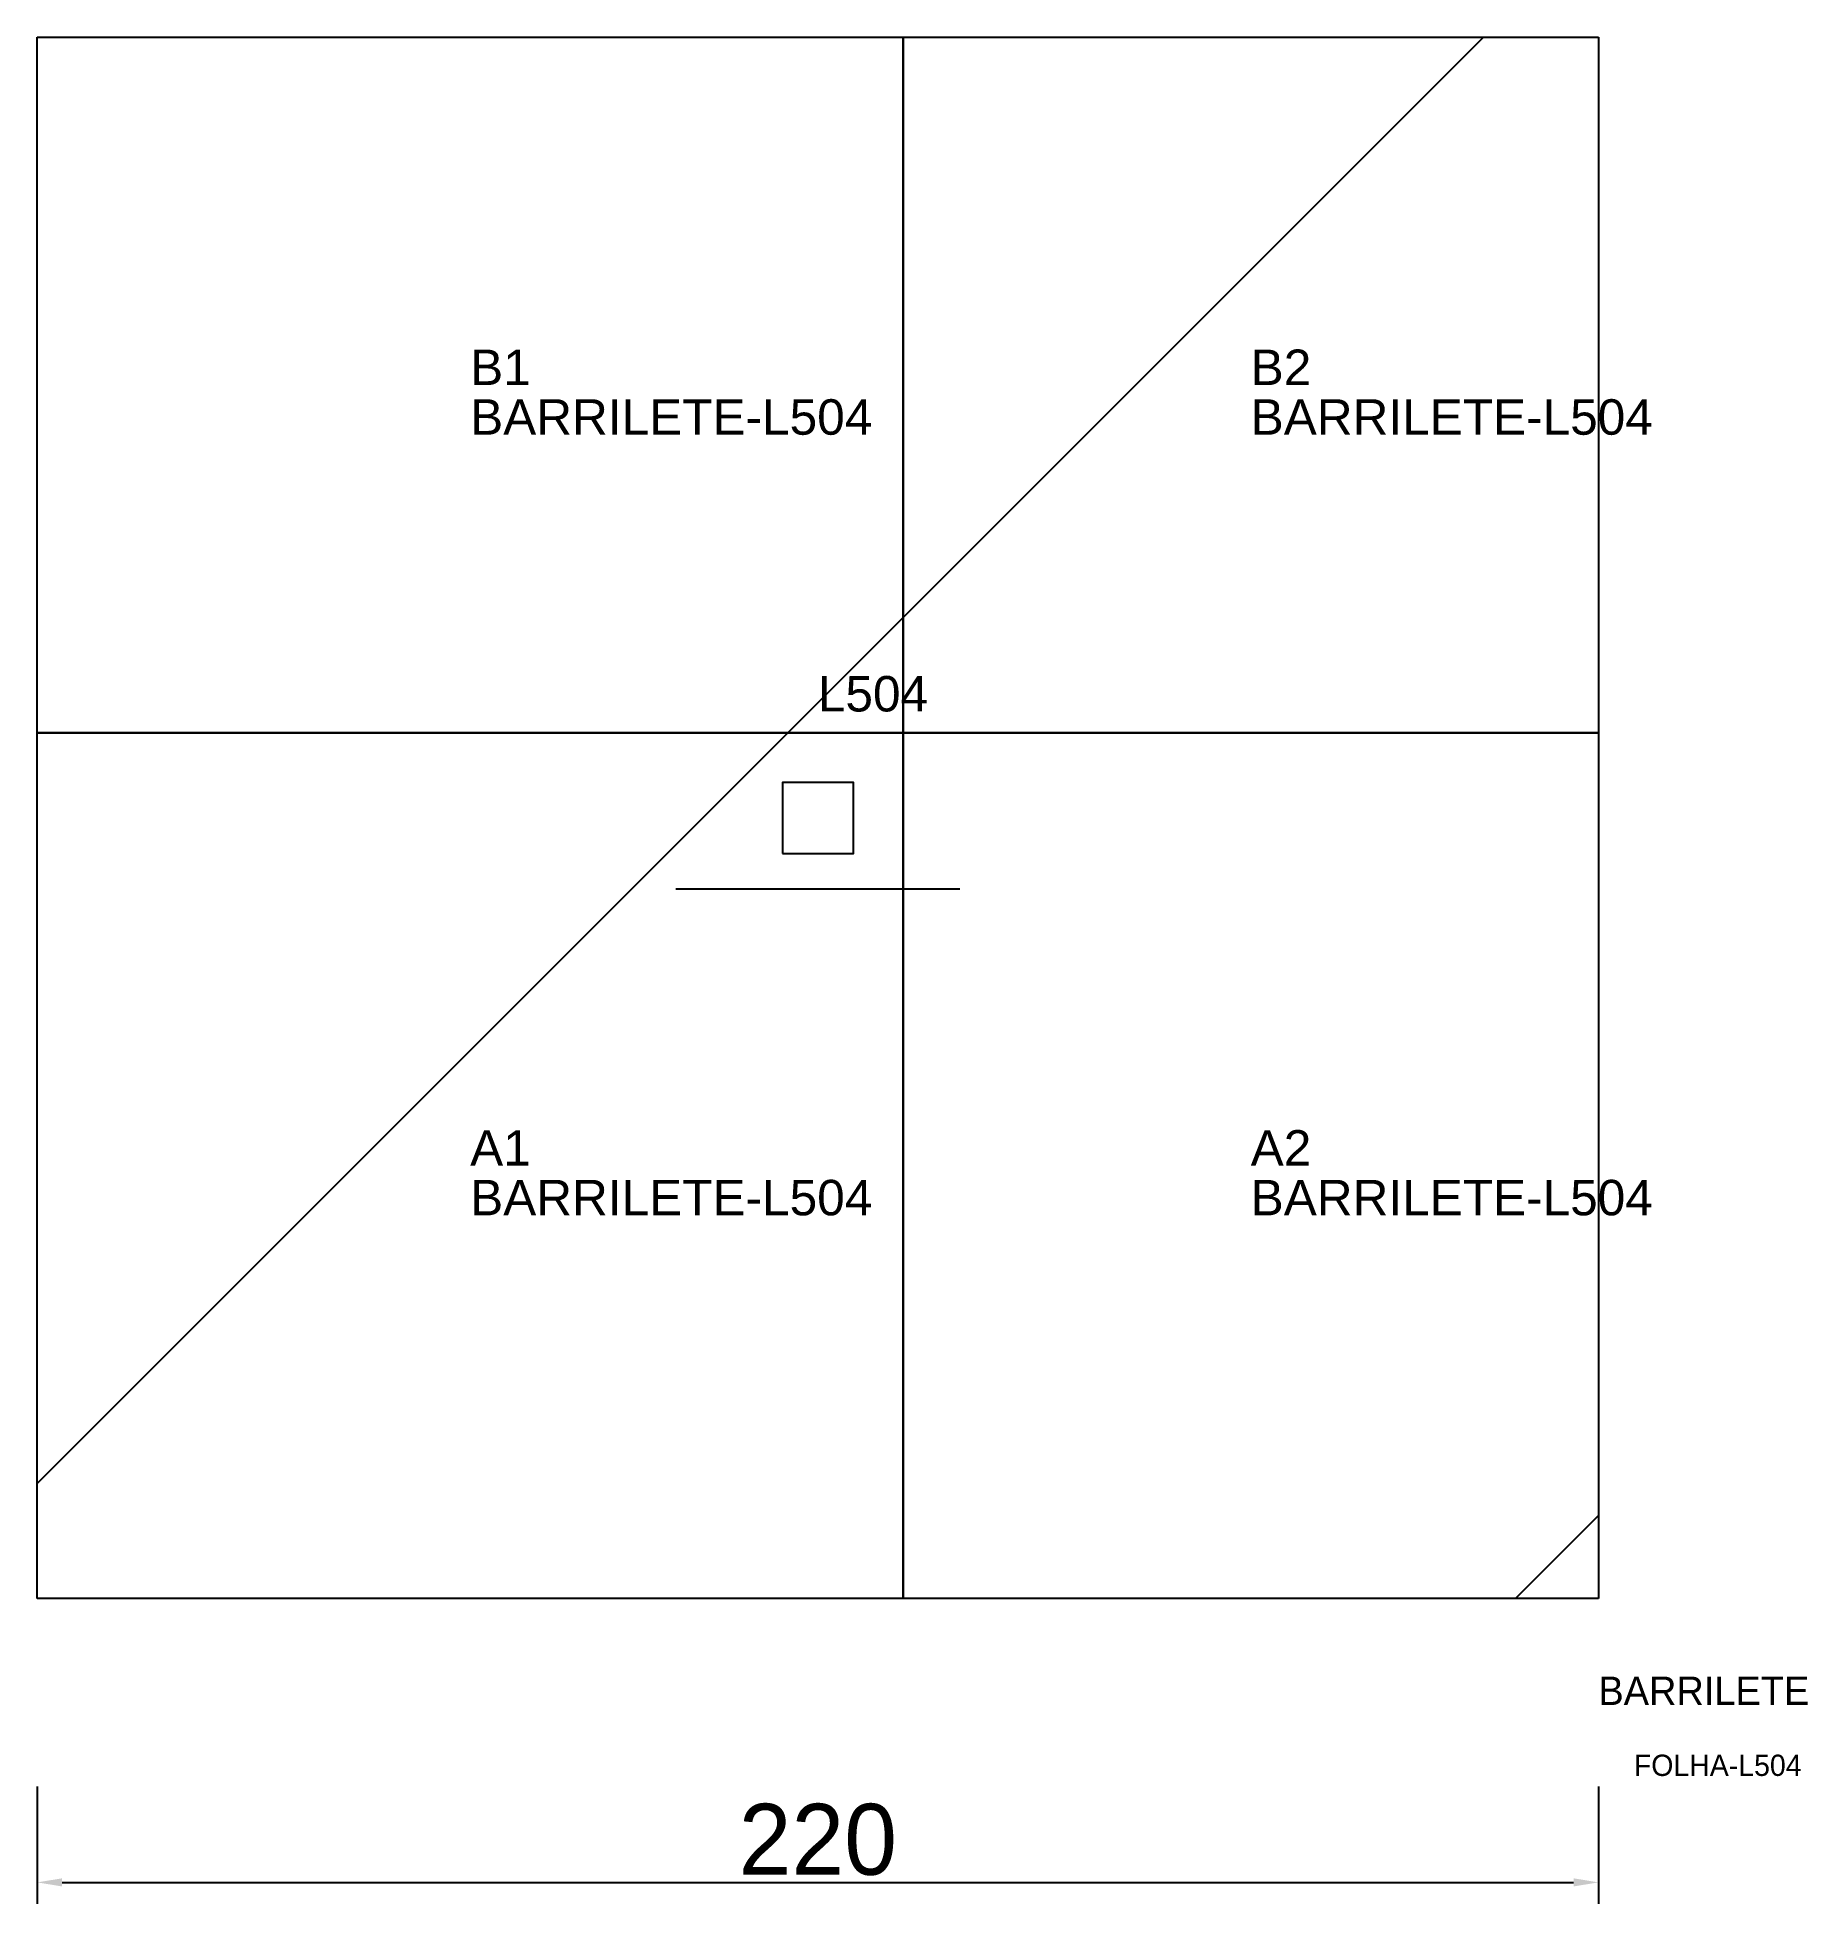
# Model space of a CAD drawing. Header units: metres. Extents: x 222 to 472, y -62 to 202.
import ezdxf

# ---------------------------------------------------------------- set-up
doc = ezdxf.new("R2010")
doc.units = ezdxf.units.M
for name, color, linetype in [('3', 3, 'CONTINUOUS'), ('AUX00', 7, 'CONTINUOUS'), ('COTA', 241, 'CONTINUOUS'), ('FOLHA', 255, 'CONTINUOUS'), ('Hachura', 251, 'CONTINUOUS'), ('NOMENCLATURA', 7, 'CONTINUOUS'), ('Nível', 160, 'CONTINUOUS'), ('Painéis', 200, 'CONTINUOUS'), ('Pilares', 5, 'CONTINUOUS'), ('SARR_2.2x7', 40, 'CONTINUOUS')]:
    doc.layers.add(name, color=color, linetype=linetype)
doc.styles.add('ARIAL', font='Arial.ttf')
doc.styles.add('STR_STANDARD', font='arial.ttf')
doc.dimstyles.new('EZ DXF', dxfattribs={"dimtxt": 10, "dimasz": 3.5, "dimexe": 3, "dimexo": 1.5, "dimgap": 1, "dimtad": 1, "dimdec": 1, "dimdsep": 46, "dimcen": 2.5, "dimazin": 3, "dimtfac": 1, "dimtmove": 0, "dimatfit": 3})

msp = doc.modelspace()

# ---------------------------------------------------------------- hatches: boundary and pattern name
at = {"layer": 'Hachura'}
h = msp.add_hatch(dxfattribs=at)
h.set_pattern_fill('ANSI31', scale=50)
h.paths.add_polyline_path([(442.2, -18.5), (222.2, -18.5), (222.2, 201.5), (442.2, 201.5)])
h = msp.add_hatch(dxfattribs=at)
h.set_pattern_fill('ANSI31', scale=50)
h.paths.add_polyline_path([(442.2, -18.5), (222.2, -18.5), (222.2, 201.5), (442.2, 201.5)])

# ---------------------------------------------------------------- linework, layer by layer
at = {"layer": '3'}
for points in [[(344.2, -18.5), (344.2, 201.5)], [(344.2, -18.5), (344.2, 201.5)], [(222.2, 103.5), (442.2, 103.5)], [(222.2, 103.5), (442.2, 103.5)]]:
    msp.add_lwpolyline(points, close=True, dxfattribs=at)
at = {"layer": 'Painéis', "color": 200}
for p, q in [((222.2, -18.5), (222.2, 201.5)), ((222.2, 201.5), (442.2, 201.5)), ((222.2, -18.5), (222.2, 201.5)), ((222.2, 201.5), (442.2, 201.5)), ((442.2, 201.5), (442.2, -18.5)), ((442.2, 201.5), (442.2, -18.5)), ((442.2, -18.5), (222.2, -18.5)), ((442.2, -18.5), (222.2, -18.5))]:
    msp.add_line(p, q, dxfattribs=at)
at = {"layer": 'Pilares'}
msp.add_lwpolyline([(327.2, 86.5), (337.2, 86.5), (337.2, 96.5), (327.2, 96.5)], close=True, dxfattribs=at)
msp.add_lwpolyline([(327.2, 86.5), (337.2, 86.5), (337.2, 96.5), (327.2, 96.5)], close=True, dxfattribs=at)
at = {"layer": 'SARR_2.2x7'}
msp.add_line((312.2, 81.5), (352.2, 81.5), dxfattribs=at)
msp.add_line((312.2, 81.5), (352.2, 81.5), dxfattribs=at)

# ---------------------------------------------------------------- texts
at = {"layer": '3', "style": 'STR_STANDARD'}
for s, p in [('B1', (283.2, 152.5)), ('B1', (283.2, 152.5)), ('B2', (393.2, 152.5)), ('B2', (393.2, 152.5)), ('A1', (283.2, 42.5)), ('A1', (283.2, 42.5)), ('A2', (393.2, 42.5)), ('A2', (393.2, 42.5))]:
    msp.add_text(s, height=5, dxfattribs=at).set_placement(p)
at = {"layer": 'AUX00', "style": 'STR_STANDARD'}
for p in [(283.2, 145.5), (283.2, 145.5), (393.2, 145.5), (393.2, 145.5), (283.2, 35.5), (283.2, 35.5), (393.2, 35.5), (393.2, 35.5)]:
    msp.add_text('BARRILETE-L504', height=5, dxfattribs=at).set_placement(p)
at = {"layer": 'FOLHA'}
msp.add_text('FOLHA-L504', height=3, dxfattribs=at).set_placement((447.2, -43.5))
msp.add_text('FOLHA-L504', height=3, dxfattribs=at).set_placement((447.2, -43.5))
at = {"layer": 'NOMENCLATURA', "insert": (332.2, 111.5), "char_height": 5, "attachment_point": 1, "style": 'ARIAL'}
msp.add_mtext('L504', dxfattribs=at)
msp.add_mtext('L504', dxfattribs=at)
at = {"layer": 'Nível'}
msp.add_text('BARRILETE', height=4, dxfattribs=at).set_placement((442.2, -33.5))
msp.add_text('BARRILETE', height=4, dxfattribs=at).set_placement((442.2, -33.5))

# ---------------------------------------------------------------- dimensions: what is measured, and where the dimension line sits
at = {"layer": 'COTA'}
msp.add_linear_dim(base=(222.2, -58.5), p1=(222.2, -43.5), p2=(442.2, -43.5), dimstyle='EZ DXF', dxfattribs=at).render()
msp.add_linear_dim(base=(222.2, -58.5), p1=(222.2, -43.5), p2=(442.2, -43.5), dimstyle='EZ DXF', dxfattribs=at).render()

doc.saveas('drawing.dxf')
